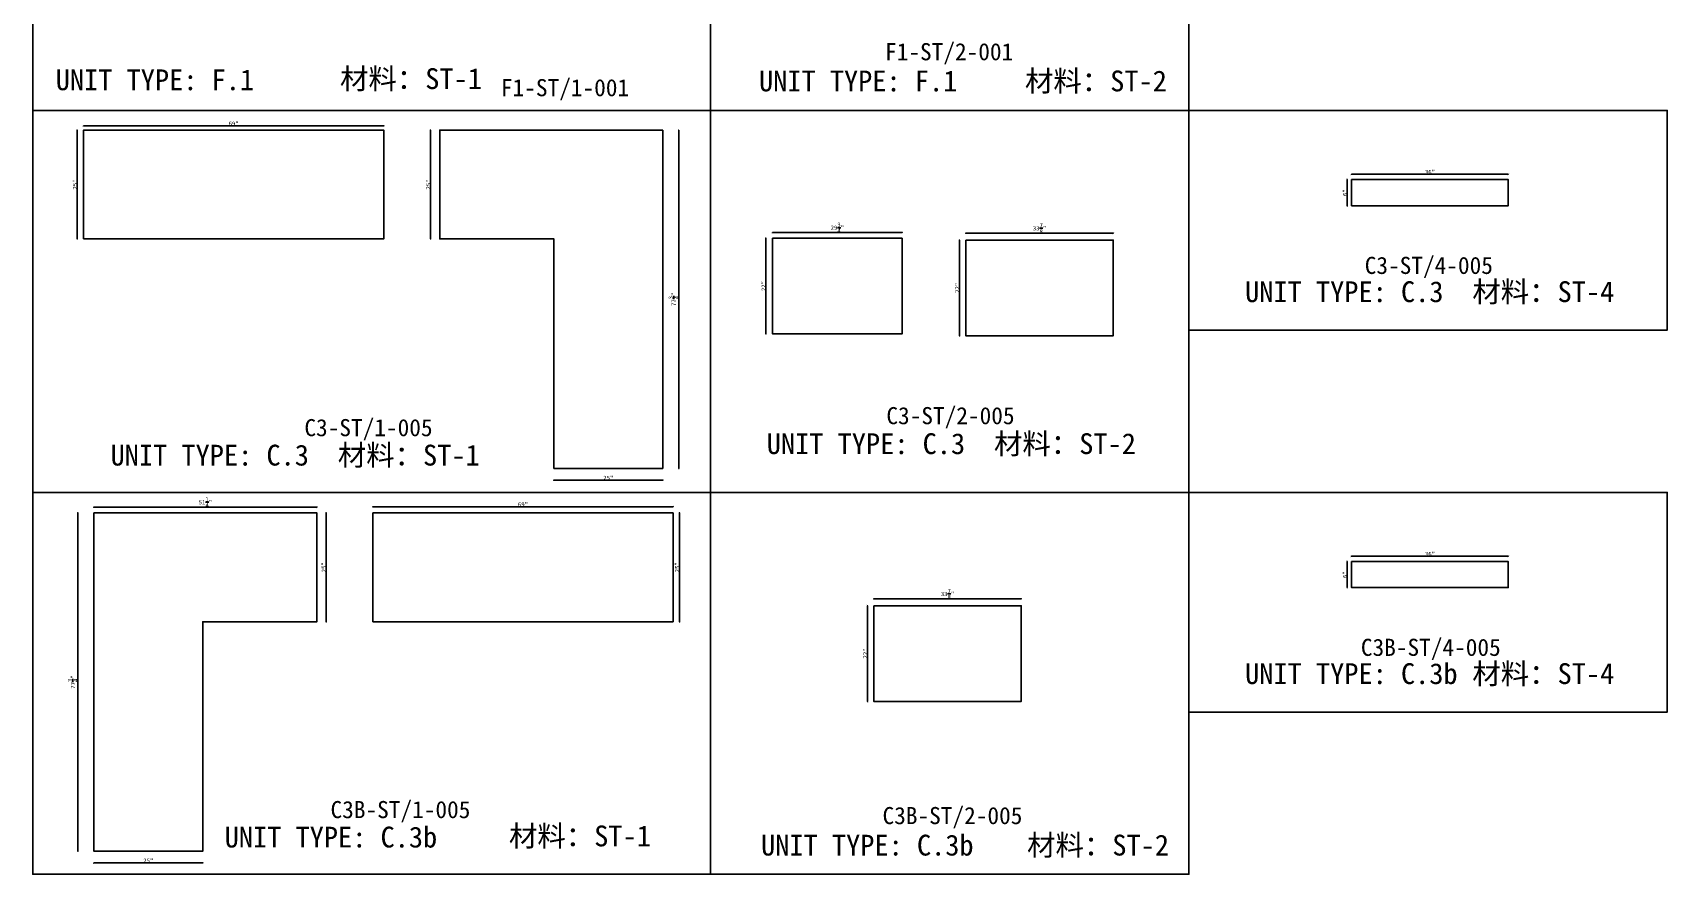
# Model space of a CAD drawing. Header units: millimetres. Extents: x -46966 to 138077, y -48408 to 2116.
# Drawn here: x -20934 to -11393, y -24013 to -19100 of the extents above; entities that cross this region are included whole.
import ezdxf
from ezdxf.enums import TextEntityAlignment as Align

# ---------------------------------------------------------------- set-up
doc = ezdxf.new("R2010")
doc.units = ezdxf.units.MM
doc.layers.add('PART_NUMBER', color=3, linetype='Continuous')
doc.styles.add('样式 1', font='')
doc.styles.get('样式 1').set_extended_font_data('NSimSun')
doc.dimstyles.new('副本 ISO-25', dxfattribs={"dimtxt": 25, "dimasz": 10, "dimexe": 1.5, "dimexo": 0.5, "dimtad": 1, "dimlfac": 0.03937, "dimlunit": 5, "dimtxsty": '样式 1', "dimblk": 'ARCHTICK', "dimcen": 2.5, "dimclrd": 256, "dimclrt": 1, "dimazin": 3, "dimtfac": 1, "dimtmove": 0, "dimatfit": 3, "dimfxlon": 1})

# ---------------------------------------------------------------- blocks, each defined once
blk = doc.blocks.new('_ArchTick')
at = {"color": 0, "linetype": 'ByBlock', "const_width": 0.15}
blk.add_lwpolyline([(-0.5, -0.5), (0.5, 0.5)], dxfattribs=at)
blk = doc.blocks.new('*D496')
at = {"color": 0, "lineweight": -2, "transparency": 16777216}
for p, q in [((-16615, -20268.1), (-16615, -20265.6)), ((-15859.4, -20268.1), (-15859.4, -20265.6))]:
    blk.add_line(p, q, dxfattribs=at)
at = {"lineweight": -2, "transparency": 16777216}
blk.add_line((-16615, -20267.1), (-15859.4, -20267.1), dxfattribs=at)
at = {"layer": 'Defpoints', "color": 0, "transparency": 16777216}
for p in [(-16615, -20299.8), (-15859.4, -20267.1), (-15859.4, -20299.8)]:
    blk.add_point(p, dxfattribs=at)
at = {"lineweight": -2, "transparency": 16777216, "xscale": 10, "yscale": 10, "zscale": 10, "rotation": 180}
blk.add_blockref('_ArchTick', (-16615, -20267.1), dxfattribs=at)
at = {"lineweight": -2, "transparency": 16777216, "xscale": 10, "yscale": 10, "zscale": 10}
blk.add_blockref('_ArchTick', (-15859.4, -20267.1), dxfattribs=at)
at = {"color": 1, "transparency": 16777216, "insert": (-16237.2, -20238), "char_height": 25, "attachment_point": 5, "style": '样式 1'}
blk.add_mtext('\\A1;29{\\H1x;\\S3/4;}"', dxfattribs=at)
blk = doc.blocks.new('*D497')
at = {"color": 0, "lineweight": -2, "transparency": 16777216}
for p, q in [((-16653.4, -20299.8), (-16655.9, -20299.8)), ((-16653.4, -20858.6), (-16655.9, -20858.6))]:
    blk.add_line(p, q, dxfattribs=at)
at = {"lineweight": -2, "transparency": 16777216}
blk.add_line((-16654.4, -20299.8), (-16654.4, -20858.6), dxfattribs=at)
at = {"layer": 'Defpoints', "color": 0, "transparency": 16777216}
for p in [(-16615, -20299.8), (-16654.4, -20858.6), (-16615, -20858.6)]:
    blk.add_point(p, dxfattribs=at)
at = {"lineweight": -2, "transparency": 16777216, "xscale": 10, "yscale": 10, "zscale": 10}
for p, rotation in [((-16654.4, -20299.8), 90), ((-16654.4, -20858.6), 270)]:
    blk.add_blockref('_ArchTick', p, dxfattribs=dict(at, rotation=rotation))
at = {"color": 1, "transparency": 16777216, "insert": (-16667.5, -20579.2), "char_height": 25, "attachment_point": 5, "rotation": 90, "style": '样式 1'}
blk.add_mtext('\\A1;22"', dxfattribs=at)
blk = doc.blocks.new('*D498')
at = {"color": 0, "lineweight": -2, "transparency": 16777216}
for p, q in [((-15487.5, -20271.6), (-15487.5, -20269.1)), ((-14627, -20271.6), (-14627, -20269.1))]:
    blk.add_line(p, q, dxfattribs=at)
at = {"lineweight": -2, "transparency": 16777216}
blk.add_line((-15487.5, -20270.6), (-14627, -20270.6), dxfattribs=at)
at = {"layer": 'Defpoints', "color": 0, "transparency": 16777216}
for p in [(-15487.5, -20310), (-14627, -20270.6), (-14627, -20310)]:
    blk.add_point(p, dxfattribs=at)
at = {"lineweight": -2, "transparency": 16777216, "xscale": 10, "yscale": 10, "zscale": 10, "rotation": 180}
blk.add_blockref('_ArchTick', (-15487.5, -20270.6), dxfattribs=at)
at = {"lineweight": -2, "transparency": 16777216, "xscale": 10, "yscale": 10, "zscale": 10}
blk.add_blockref('_ArchTick', (-14627, -20270.6), dxfattribs=at)
at = {"color": 1, "transparency": 16777216, "insert": (-15057.2, -20241.5), "char_height": 25, "attachment_point": 5, "style": '样式 1'}
blk.add_mtext('\\A1;33{\\H1x;\\S7/8;}"', dxfattribs=at)
blk = doc.blocks.new('*D499')
at = {"color": 0, "lineweight": -2, "transparency": 16777216}
for p, q in [((-15523.1, -20310), (-15525.6, -20310)), ((-15523.1, -20868.8), (-15525.6, -20868.8))]:
    blk.add_line(p, q, dxfattribs=at)
at = {"lineweight": -2, "transparency": 16777216}
blk.add_line((-15524.1, -20310), (-15524.1, -20868.8), dxfattribs=at)
at = {"layer": 'Defpoints', "color": 0, "transparency": 16777216}
for p in [(-15487.5, -20310), (-15524.1, -20868.8), (-15487.5, -20868.8)]:
    blk.add_point(p, dxfattribs=at)
at = {"lineweight": -2, "transparency": 16777216, "xscale": 10, "yscale": 10, "zscale": 10}
for p, rotation in [((-15524.1, -20310), 90), ((-15524.1, -20868.8), 270)]:
    blk.add_blockref('_ArchTick', p, dxfattribs=dict(at, rotation=rotation))
at = {"color": 1, "transparency": 16777216, "insert": (-15537.2, -20589.4), "char_height": 25, "attachment_point": 5, "rotation": 90, "style": '样式 1'}
blk.add_mtext('\\A1;22"', dxfattribs=at)
blk = doc.blocks.new('*D500')
at = {"color": 0, "lineweight": -2, "transparency": 16777216}
for p, q in [((-20673, -19668.6), (-20675.5, -19668.6)), ((-20673, -20303.6), (-20675.5, -20303.6))]:
    blk.add_line(p, q, dxfattribs=at)
at = {"lineweight": -2, "transparency": 16777216}
blk.add_line((-20674, -20303.6), (-20674, -19668.6), dxfattribs=at)
at = {"layer": 'Defpoints', "color": 0, "transparency": 16777216}
for p in [(-20674, -19668.6), (-20637, -19668.6), (-20637, -20303.6)]:
    blk.add_point(p, dxfattribs=at)
at = {"lineweight": -2, "transparency": 16777216, "xscale": 10, "yscale": 10, "zscale": 10}
for p, rotation in [((-20674, -19668.6), 90), ((-20674, -20303.6), 270)]:
    blk.add_blockref('_ArchTick', p, dxfattribs=dict(at, rotation=rotation))
at = {"color": 1, "transparency": 16777216, "insert": (-20687.1, -19986.1), "char_height": 25, "attachment_point": 5, "rotation": 90, "style": '样式 1'}
blk.add_mtext('\\A1;25"', dxfattribs=at)
blk = doc.blocks.new('*D501')
at = {"color": 0, "lineweight": -2, "transparency": 16777216}
for p, q in [((-18610.6, -19668.6), (-18613.1, -19668.6)), ((-18610.6, -20303.6), (-18613.1, -20303.6))]:
    blk.add_line(p, q, dxfattribs=at)
at = {"lineweight": -2, "transparency": 16777216}
blk.add_line((-18611.6, -20303.6), (-18611.6, -19668.6), dxfattribs=at)
at = {"layer": 'Defpoints', "color": 0, "transparency": 16777216}
for p in [(-18611.6, -19668.6), (-18558.1, -19668.6), (-18558.1, -20303.6)]:
    blk.add_point(p, dxfattribs=at)
at = {"lineweight": -2, "transparency": 16777216, "xscale": 10, "yscale": 10, "zscale": 10}
for p, rotation in [((-18611.6, -19668.6), 90), ((-18611.6, -20303.6), 270)]:
    blk.add_blockref('_ArchTick', p, dxfattribs=dict(at, rotation=rotation))
at = {"color": 1, "transparency": 16777216, "insert": (-18624.7, -19986.1), "char_height": 25, "attachment_point": 5, "rotation": 90, "style": '样式 1'}
blk.add_mtext('\\A1;25"', dxfattribs=at)
blk = doc.blocks.new('*D502')
at = {"color": 0, "lineweight": -2, "transparency": 16777216}
for p, q in [((-17891.4, -21710.9), (-17891.4, -21713.4)), ((-17256.4, -21710.9), (-17256.4, -21713.4))]:
    blk.add_line(p, q, dxfattribs=at)
at = {"lineweight": -2, "transparency": 16777216}
blk.add_line((-17256.4, -21711.9), (-17891.4, -21711.9), dxfattribs=at)
at = {"layer": 'Defpoints', "color": 0, "transparency": 16777216}
for p in [(-17891.4, -21643.4), (-17256.4, -21643.4), (-17891.4, -21711.9)]:
    blk.add_point(p, dxfattribs=at)
at = {"lineweight": -2, "transparency": 16777216, "xscale": 10, "yscale": 10, "zscale": 10, "rotation": 180}
blk.add_blockref('_ArchTick', (-17891.4, -21711.9), dxfattribs=at)
at = {"lineweight": -2, "transparency": 16777216, "xscale": 10, "yscale": 10, "zscale": 10}
blk.add_blockref('_ArchTick', (-17256.4, -21711.9), dxfattribs=at)
at = {"color": 1, "transparency": 16777216, "insert": (-17573.9, -21698.7), "char_height": 25, "attachment_point": 5, "style": '样式 1'}
blk.add_mtext('\\A1;25"', dxfattribs=at)
blk = doc.blocks.new('*D503')
at = {"color": 0, "lineweight": -2, "transparency": 16777216}
for p, q in [((-17164.2, -19668.6), (-17161.7, -19668.6)), ((-17164.2, -21643.4), (-17161.7, -21643.4))]:
    blk.add_line(p, q, dxfattribs=at)
at = {"lineweight": -2, "transparency": 16777216}
blk.add_line((-17163.2, -21643.4), (-17163.2, -19668.6), dxfattribs=at)
at = {"layer": 'Defpoints', "color": 0, "transparency": 16777216}
for p in [(-17256.4, -19668.6), (-17163.2, -19668.6), (-17256.4, -21643.4)]:
    blk.add_point(p, dxfattribs=at)
at = {"lineweight": -2, "transparency": 16777216, "xscale": 10, "yscale": 10, "zscale": 10}
for p, rotation in [((-17163.2, -19668.6), 90), ((-17163.2, -21643.4), 270)]:
    blk.add_blockref('_ArchTick', p, dxfattribs=dict(at, rotation=rotation))
at = {"color": 1, "transparency": 16777216, "insert": (-17192.3, -20656), "char_height": 25, "attachment_point": 5, "rotation": 90, "style": '样式 1'}
blk.add_mtext('\\A1;77{\\H1x;\\S3/4;}"', dxfattribs=at)
blk = doc.blocks.new('*D504')
at = {"color": 0, "lineweight": -2, "transparency": 16777216}
for p, q in [((-17160, -21903.1), (-17157.5, -21903.1)), ((-17160, -22538.1), (-17157.5, -22538.1))]:
    blk.add_line(p, q, dxfattribs=at)
at = {"lineweight": -2, "transparency": 16777216}
blk.add_line((-17159, -22538.1), (-17159, -21903.1), dxfattribs=at)
at = {"layer": 'Defpoints', "color": 0, "transparency": 16777216}
for p in [(-17195.9, -21903.1), (-17159, -21903.1), (-17195.9, -22538.1)]:
    blk.add_point(p, dxfattribs=at)
at = {"lineweight": -2, "transparency": 16777216, "xscale": 10, "yscale": 10, "zscale": 10}
for p, rotation in [((-17159, -21903.1), 90), ((-17159, -22538.1), 270)]:
    blk.add_blockref('_ArchTick', p, dxfattribs=dict(at, rotation=rotation))
at = {"color": 1, "transparency": 16777216, "insert": (-17172.1, -22220.6), "char_height": 25, "attachment_point": 5, "rotation": 90, "style": '样式 1'}
blk.add_mtext('\\A1;25"', dxfattribs=at)
blk = doc.blocks.new('*D505')
at = {"color": 0, "lineweight": -2, "transparency": 16777216}
for p, q in [((-18948.5, -21867.8), (-18948.5, -21865.3)), ((-17195.9, -21867.8), (-17195.9, -21865.3))]:
    blk.add_line(p, q, dxfattribs=at)
at = {"lineweight": -2, "transparency": 16777216}
blk.add_line((-17195.9, -21866.8), (-18948.5, -21866.8), dxfattribs=at)
at = {"layer": 'Defpoints', "color": 0, "transparency": 16777216}
for p in [(-18948.5, -21866.8), (-18948.5, -21903.1), (-17195.9, -21903.1)]:
    blk.add_point(p, dxfattribs=at)
at = {"lineweight": -2, "transparency": 16777216, "xscale": 10, "yscale": 10, "zscale": 10, "rotation": 180}
blk.add_blockref('_ArchTick', (-18948.5, -21866.8), dxfattribs=at)
at = {"lineweight": -2, "transparency": 16777216, "xscale": 10, "yscale": 10, "zscale": 10}
blk.add_blockref('_ArchTick', (-17195.9, -21866.8), dxfattribs=at)
at = {"color": 1, "transparency": 16777216, "insert": (-18072.2, -21853.6), "char_height": 25, "attachment_point": 5, "style": '样式 1'}
blk.add_mtext('\\A1;69"', dxfattribs=at)
blk = doc.blocks.new('*D506')
at = {"color": 0, "lineweight": -2, "transparency": 16777216}
for p, q in [((-20576.5, -21871), (-20576.5, -21868.5)), ((-19274.8, -21871), (-19274.8, -21868.5))]:
    blk.add_line(p, q, dxfattribs=at)
at = {"lineweight": -2, "transparency": 16777216}
blk.add_line((-19274.8, -21870), (-20576.5, -21870), dxfattribs=at)
at = {"layer": 'Defpoints', "color": 0, "transparency": 16777216}
for p in [(-20576.5, -21870), (-20576.5, -21903.1), (-19274.8, -21903.1)]:
    blk.add_point(p, dxfattribs=at)
at = {"lineweight": -2, "transparency": 16777216, "xscale": 10, "yscale": 10, "zscale": 10, "rotation": 180}
blk.add_blockref('_ArchTick', (-20576.5, -21870), dxfattribs=at)
at = {"lineweight": -2, "transparency": 16777216, "xscale": 10, "yscale": 10, "zscale": 10}
blk.add_blockref('_ArchTick', (-19274.8, -21870), dxfattribs=at)
at = {"color": 1, "transparency": 16777216, "insert": (-19925.7, -21840.9), "char_height": 25, "attachment_point": 5, "style": '样式 1'}
blk.add_mtext('\\A1;51{\\H1x;\\S1/4;}"', dxfattribs=at)
blk = doc.blocks.new('*D507')
at = {"color": 0, "lineweight": -2, "transparency": 16777216}
for p, q in [((-19222.3, -21903.1), (-19219.8, -21903.1)), ((-19222.3, -22538.1), (-19219.8, -22538.1))]:
    blk.add_line(p, q, dxfattribs=at)
at = {"lineweight": -2, "transparency": 16777216}
blk.add_line((-19221.3, -22538.1), (-19221.3, -21903.1), dxfattribs=at)
at = {"layer": 'Defpoints', "color": 0, "transparency": 16777216}
for p in [(-19274.8, -21903.1), (-19221.3, -21903.1), (-19274.8, -22538.1)]:
    blk.add_point(p, dxfattribs=at)
at = {"lineweight": -2, "transparency": 16777216, "xscale": 10, "yscale": 10, "zscale": 10}
for p, rotation in [((-19221.3, -21903.1), 90), ((-19221.3, -22538.1), 270)]:
    blk.add_blockref('_ArchTick', p, dxfattribs=dict(at, rotation=rotation))
at = {"color": 1, "transparency": 16777216, "insert": (-19234.5, -22220.6), "char_height": 25, "attachment_point": 5, "rotation": 90, "style": '样式 1'}
blk.add_mtext('\\A1;25"', dxfattribs=at)
blk = doc.blocks.new('*D508')
at = {"color": 0, "lineweight": -2, "transparency": 16777216}
for p, q in [((-20576.5, -23945.4), (-20576.5, -23947.9)), ((-19941.5, -23945.4), (-19941.5, -23947.9))]:
    blk.add_line(p, q, dxfattribs=at)
at = {"lineweight": -2, "transparency": 16777216}
blk.add_line((-20576.5, -23946.4), (-19941.5, -23946.4), dxfattribs=at)
at = {"layer": 'Defpoints', "color": 0, "transparency": 16777216}
for p in [(-20576.5, -23878), (-19941.5, -23878), (-19941.5, -23946.4)]:
    blk.add_point(p, dxfattribs=at)
at = {"lineweight": -2, "transparency": 16777216, "xscale": 10, "yscale": 10, "zscale": 10, "rotation": 180}
blk.add_blockref('_ArchTick', (-20576.5, -23946.4), dxfattribs=at)
at = {"lineweight": -2, "transparency": 16777216, "xscale": 10, "yscale": 10, "zscale": 10}
blk.add_blockref('_ArchTick', (-19941.5, -23946.4), dxfattribs=at)
at = {"color": 1, "transparency": 16777216, "insert": (-20259, -23933.2), "char_height": 25, "attachment_point": 5, "style": '样式 1'}
blk.add_mtext('\\A1;25"', dxfattribs=at)
blk = doc.blocks.new('*D509')
at = {"color": 0, "lineweight": -2, "transparency": 16777216}
for p, q in [((-20668.8, -21903.1), (-20671.3, -21903.1)), ((-20668.8, -23878), (-20671.3, -23878))]:
    blk.add_line(p, q, dxfattribs=at)
at = {"lineweight": -2, "transparency": 16777216}
blk.add_line((-20669.8, -23878), (-20669.8, -21903.1), dxfattribs=at)
at = {"layer": 'Defpoints', "color": 0, "transparency": 16777216}
for p in [(-20669.8, -21903.1), (-20576.5, -21903.1), (-20576.5, -23878)]:
    blk.add_point(p, dxfattribs=at)
at = {"lineweight": -2, "transparency": 16777216, "xscale": 10, "yscale": 10, "zscale": 10}
for p, rotation in [((-20669.8, -21903.1), 90), ((-20669.8, -23878), 270)]:
    blk.add_blockref('_ArchTick', p, dxfattribs=dict(at, rotation=rotation))
at = {"color": 1, "transparency": 16777216, "insert": (-20698.9, -22890.5), "char_height": 25, "attachment_point": 5, "rotation": 90, "style": '样式 1'}
blk.add_mtext('\\A1;77{\\H1x;\\S3/4;}"', dxfattribs=at)
blk = doc.blocks.new('*D510')
at = {"color": 0, "lineweight": -2, "transparency": 16777216}
for p, q in [((-16024.5, -22406.2), (-16024.5, -22403.7)), ((-15164.1, -22406.2), (-15164.1, -22403.7))]:
    blk.add_line(p, q, dxfattribs=at)
at = {"lineweight": -2, "transparency": 16777216}
blk.add_line((-16024.5, -22405.2), (-15164.1, -22405.2), dxfattribs=at)
at = {"layer": 'Defpoints', "color": 0, "transparency": 16777216}
for p in [(-15164.1, -22405.2), (-16024.5, -22444.6), (-15164.1, -22444.6)]:
    blk.add_point(p, dxfattribs=at)
at = {"lineweight": -2, "transparency": 16777216, "xscale": 10, "yscale": 10, "zscale": 10, "rotation": 180}
blk.add_blockref('_ArchTick', (-16024.5, -22405.2), dxfattribs=at)
at = {"lineweight": -2, "transparency": 16777216, "xscale": 10, "yscale": 10, "zscale": 10}
blk.add_blockref('_ArchTick', (-15164.1, -22405.2), dxfattribs=at)
at = {"color": 1, "transparency": 16777216, "insert": (-15594.3, -22376.1), "char_height": 25, "attachment_point": 5, "style": '样式 1'}
blk.add_mtext('\\A1;33{\\H1x;\\S7/8;}"', dxfattribs=at)
blk = doc.blocks.new('*D511')
at = {"color": 0, "lineweight": -2, "transparency": 16777216}
for p, q in [((-16060.1, -22444.6), (-16062.6, -22444.6)), ((-16060.1, -23003.4), (-16062.6, -23003.4))]:
    blk.add_line(p, q, dxfattribs=at)
at = {"lineweight": -2, "transparency": 16777216}
blk.add_line((-16061.1, -22444.6), (-16061.1, -23003.4), dxfattribs=at)
at = {"layer": 'Defpoints', "color": 0, "transparency": 16777216}
for p in [(-16024.5, -22444.6), (-16061.1, -23003.4), (-16024.5, -23003.4)]:
    blk.add_point(p, dxfattribs=at)
at = {"lineweight": -2, "transparency": 16777216, "xscale": 10, "yscale": 10, "zscale": 10}
for p, rotation in [((-16061.1, -22444.6), 90), ((-16061.1, -23003.4), 270)]:
    blk.add_blockref('_ArchTick', p, dxfattribs=dict(at, rotation=rotation))
at = {"color": 1, "transparency": 16777216, "insert": (-16074.3, -22724), "char_height": 25, "attachment_point": 5, "rotation": 90, "style": '样式 1'}
blk.add_mtext('\\A1;22"', dxfattribs=at)
blk = doc.blocks.new('*D512')
at = {"color": 0, "lineweight": -2, "transparency": 16777216}
for p, q in [((-13235.7, -19927.6), (-13235.7, -19925.1)), ((-12321.3, -19927.6), (-12321.3, -19925.1))]:
    blk.add_line(p, q, dxfattribs=at)
at = {"lineweight": -2, "transparency": 16777216}
blk.add_line((-13235.7, -19926.6), (-12321.3, -19926.6), dxfattribs=at)
at = {"layer": 'Defpoints', "color": 0, "transparency": 16777216}
for p in [(-12321.3, -19926.6), (-13235.7, -19957.4), (-12321.3, -19957.4)]:
    blk.add_point(p, dxfattribs=at)
at = {"lineweight": -2, "transparency": 16777216, "xscale": 10, "yscale": 10, "zscale": 10, "rotation": 180}
blk.add_blockref('_ArchTick', (-13235.7, -19926.6), dxfattribs=at)
at = {"lineweight": -2, "transparency": 16777216, "xscale": 10, "yscale": 10, "zscale": 10}
blk.add_blockref('_ArchTick', (-12321.3, -19926.6), dxfattribs=at)
at = {"color": 1, "transparency": 16777216, "insert": (-12778.5, -19913.4), "char_height": 25, "attachment_point": 5, "style": '样式 1'}
blk.add_mtext('\\A1;36"', dxfattribs=at)
blk = doc.blocks.new('*D513')
at = {"color": 0, "lineweight": -2, "transparency": 16777216}
for p, q in [((-13260.5, -19957.4), (-13263, -19957.4)), ((-13260.5, -20109.8), (-13263, -20109.8))]:
    blk.add_line(p, q, dxfattribs=at)
at = {"lineweight": -2, "transparency": 16777216}
blk.add_line((-13261.5, -20109.8), (-13261.5, -19957.4), dxfattribs=at)
at = {"layer": 'Defpoints', "color": 0, "transparency": 16777216}
for p in [(-13261.5, -19957.4), (-13235.7, -19957.4), (-13235.7, -20109.8)]:
    blk.add_point(p, dxfattribs=at)
at = {"lineweight": -2, "transparency": 16777216, "xscale": 10, "yscale": 10, "zscale": 10}
for p, rotation in [((-13261.5, -19957.4), 90), ((-13261.5, -20109.8), 270)]:
    blk.add_blockref('_ArchTick', p, dxfattribs=dict(at, rotation=rotation))
at = {"color": 1, "transparency": 16777216, "insert": (-13274.7, -20033.6), "char_height": 25, "attachment_point": 5, "rotation": 90, "style": '样式 1'}
blk.add_mtext('\\A1;6"', dxfattribs=at)
blk = doc.blocks.new('*D514')
at = {"color": 0, "lineweight": -2, "transparency": 16777216}
for p, q in [((-13235.7, -22157.1), (-13235.7, -22154.6)), ((-12321.3, -22157.1), (-12321.3, -22154.6))]:
    blk.add_line(p, q, dxfattribs=at)
at = {"lineweight": -2, "transparency": 16777216}
blk.add_line((-13235.7, -22156.1), (-12321.3, -22156.1), dxfattribs=at)
at = {"layer": 'Defpoints', "color": 0, "transparency": 16777216}
for p in [(-13235.7, -22187), (-12321.3, -22156.1), (-12321.3, -22187)]:
    blk.add_point(p, dxfattribs=at)
at = {"lineweight": -2, "transparency": 16777216, "xscale": 10, "yscale": 10, "zscale": 10, "rotation": 180}
blk.add_blockref('_ArchTick', (-13235.7, -22156.1), dxfattribs=at)
at = {"lineweight": -2, "transparency": 16777216, "xscale": 10, "yscale": 10, "zscale": 10}
blk.add_blockref('_ArchTick', (-12321.3, -22156.1), dxfattribs=at)
at = {"color": 1, "transparency": 16777216, "insert": (-12778.5, -22143), "char_height": 25, "attachment_point": 5, "style": '样式 1'}
blk.add_mtext('\\A1;36"', dxfattribs=at)
blk = doc.blocks.new('*D515')
at = {"color": 0, "lineweight": -2, "transparency": 16777216}
for p, q in [((-13260.5, -22187), (-13263, -22187)), ((-13260.5, -22339.4), (-13263, -22339.4))]:
    blk.add_line(p, q, dxfattribs=at)
at = {"lineweight": -2, "transparency": 16777216}
blk.add_line((-13261.5, -22339.4), (-13261.5, -22187), dxfattribs=at)
at = {"layer": 'Defpoints', "color": 0, "transparency": 16777216}
for p in [(-13261.5, -22187), (-13235.7, -22187), (-13235.7, -22339.4)]:
    blk.add_point(p, dxfattribs=at)
at = {"lineweight": -2, "transparency": 16777216, "xscale": 10, "yscale": 10, "zscale": 10}
for p, rotation in [((-13261.5, -22187), 90), ((-13261.5, -22339.4), 270)]:
    blk.add_blockref('_ArchTick', p, dxfattribs=dict(at, rotation=rotation))
at = {"color": 1, "transparency": 16777216, "insert": (-13274.7, -22263.2), "char_height": 25, "attachment_point": 5, "rotation": 90, "style": '样式 1'}
blk.add_mtext('\\A1;6"', dxfattribs=at)
blk = doc.blocks.new('*D516')
at = {"color": 0, "lineweight": -2, "transparency": 16777216}
for p, q in [((-20637, -19645.1), (-20637, -19642.6)), ((-18884.4, -19645.1), (-18884.4, -19642.6))]:
    blk.add_line(p, q, dxfattribs=at)
at = {"lineweight": -2, "transparency": 16777216}
blk.add_line((-20637, -19644.1), (-18884.4, -19644.1), dxfattribs=at)
at = {"layer": 'Defpoints', "color": 0, "transparency": 16777216}
for p in [(-18884.4, -19644.1), (-20637, -19668.6), (-18884.4, -19668.6)]:
    blk.add_point(p, dxfattribs=at)
at = {"lineweight": -2, "transparency": 16777216, "xscale": 10, "yscale": 10, "zscale": 10, "rotation": 180}
blk.add_blockref('_ArchTick', (-20637, -19644.1), dxfattribs=at)
at = {"lineweight": -2, "transparency": 16777216, "xscale": 10, "yscale": 10, "zscale": 10}
blk.add_blockref('_ArchTick', (-18884.4, -19644.1), dxfattribs=at)
at = {"color": 1, "transparency": 16777216, "insert": (-19760.7, -19630.9), "char_height": 25, "attachment_point": 5, "style": '样式 1'}
blk.add_mtext('\\A1;69"', dxfattribs=at)

msp = doc.modelspace()

# ---------------------------------------------------------------- linework, layer by layer
at = {"color": 1}
for points in [[(-20933.783, -16271.606), (-16976.902, -16271.606), (-16976.902, -19553.663), (-20933.783, -19553.663)], [(-16976.902, -19553.663), (-14185.027, -19553.663), (-14185.027, -16271.606), (-16976.902, -16271.606)], [(-20933.783, -19553.663), (-16976.902, -19553.663), (-16976.902, -21783.23), (-20933.783, -21783.23)], [(-16976.902, -21783.23), (-14185.027, -21783.23), (-14185.027, -19553.663), (-16976.902, -19553.663)], [(-14185.027, -19553.663), (-11393.153, -19553.663), (-11393.153, -20836.06), (-14185.027, -20836.06)], [(-20933.783, -21783.23), (-16976.902, -21783.23), (-16976.902, -24012.797), (-20933.783, -24012.797)], [(-16976.902, -24012.797), (-14185.027, -24012.797), (-14185.027, -21783.23), (-16976.902, -21783.23)], [(-14185.027, -21783.23), (-11393.153, -21783.23), (-11393.153, -23065.628), (-14185.027, -23065.628)]]:
    msp.add_lwpolyline(points, close=True, dxfattribs=at)
for points in [[(-20637.032, -20303.589), (-18884.432, -20303.589), (-18884.432, -19668.589), (-20637.032, -19668.589)], [(-17256.387, -19668.589), (-18558.137, -19668.589), (-18558.137, -20303.589), (-17891.387, -20303.589), (-17891.387, -21643.439), (-17256.387, -21643.439)], [(-13235.708, -19957.399), (-12321.308, -19957.399), (-12321.308, -20109.799), (-13235.708, -20109.799)], [(-16615.044, -20299.782), (-15859.394, -20299.782), (-15859.394, -20858.582), (-16615.044, -20858.582)], [(-15487.459, -20310.015), (-14627.034, -20310.015), (-14627.034, -20868.815), (-15487.459, -20868.815)], [(-20576.543, -21903.105), (-19274.793, -21903.105), (-19274.793, -22538.105), (-19941.543, -22538.105), (-19941.543, -23877.955), (-20576.543, -23877.955)], [(-17195.898, -22538.105), (-18948.498, -22538.105), (-18948.498, -21903.105), (-17195.898, -21903.105)], [(-13235.708, -22186.966), (-12321.308, -22186.966), (-12321.308, -22339.366), (-13235.708, -22339.366)], [(-16024.503, -22444.647), (-15164.078, -22444.647), (-15164.078, -23003.447), (-16024.503, -23003.447)]]:
    msp.add_lwpolyline(points, close=True)

# ---------------------------------------------------------------- texts
at = {"style": '样式 1'}
for s, p in [('UNIT TYPE: F.1', (-20799.325, -19435.528)), ('材料：ST-1', (-19140.039, -19428.873)), ('UNIT TYPE: F.1', (-16694.915, -19442.306)), ('材料：ST-2', (-15142.19, -19442.306)), ('UNIT TYPE: C.3', (-13857.399, -20672.556)), ('材料：ST-4', (-12531.118, -20672.556)), ('UNIT TYPE: C.3', (-16649.274, -21559.735)), ('材料：ST-2', (-15322.993, -21559.735)), ('UNIT TYPE: C.3', (-20479.36, -21626.688)), ('材料：ST-1', (-19153.079, -21626.688)), ('UNIT TYPE: C.3b', (-13857.399, -22902.123)), ('材料：ST-4', (-12531.118, -22902.123)), ('UNIT TYPE: C.3b', (-19813.349, -23856.255)), ('材料：ST-1', (-18154.062, -23849.6)), ('UNIT TYPE: C.3b', (-16682.574, -23903.228)), ('材料：ST-2', (-15129.85, -23903.228))]:
    msp.add_text(s, height=121.5865, dxfattribs=at).set_placement(p)
at = {"layer": 'PART_NUMBER', "color": 3, "style": '样式 1'}
for s, p in [('F1-ST/2-001', (-15584.814, -19210.832)), ('F1-ST/1-001', (-17826.696, -19420.832)), ('C3-ST/4-005', (-12785.164, -20458.23)), ('C3-ST/1-005', (-18973.92, -21405.399)), ('C3-ST/2-005', (-15577.038, -21335.399)), ('C3B-ST/4-005', (-12773.574, -22687.797)), ('C3B-ST/1-005', (-18787.33, -23634.966)), ('C3B-ST/2-005', (-15565.449, -23669.966))]:
    msp.add_text(s, height=100, dxfattribs=at).set_placement(p, align=Align.MIDDLE_CENTER)

# ---------------------------------------------------------------- dimensions: what is measured, and where the dimension line sits
for base, p1, p2, picture, middle in [((-18884.432, -19644.051), (-20637.032, -19668.589), (-18884.432, -19668.589), '*D516', (-19760.732, -19630.926)), ((-12321.308, -19926.563), (-13235.708, -19957.399), (-12321.308, -19957.399), '*D512', (-12778.508, -19913.438)), ((-15859.394, -20267.097), (-16615.044, -20299.782), (-15859.394, -20299.782), '*D496', (-16237.219, -20238.004)), ((-14627.034, -20270.588), (-15487.459, -20310.015), (-14627.034, -20310.015), '*D498', (-15057.246, -20241.495)), ((-17891.387, -21711.855), (-17256.387, -21643.439), (-17891.387, -21643.439), '*D502', (-17573.887, -21698.73)), ((-12321.308, -22156.131), (-13235.708, -22186.966), (-12321.308, -22186.966), '*D514', (-12778.508, -22143.006)), ((-15164.078, -22405.22), (-16024.503, -22444.647), (-15164.078, -22444.647), '*D510', (-15594.29, -22376.127))]:
    dim = msp.add_linear_dim(base=base, p1=p1, p2=p2, dimstyle='副本 ISO-25')
    dim.commit()
    dim.dimension.update_dxf_attribs({"geometry": picture, "text_midpoint": middle})
for base, p1, p2, angle, picture, middle in [((-20673.971, -19668.589), (-20637.032, -20303.589), (-20637.032, -19668.589), 90, '*D500', (-20687.096, -19986.089)), ((-18611.582, -19668.589), (-18558.137, -20303.589), (-18558.137, -19668.589), 90, '*D501', (-18624.707, -19986.089)), ((-17163.164, -19668.589), (-17256.387, -21643.439), (-17256.387, -19668.589), 90, '*D503', (-17192.258, -20656.014)), ((-13261.543, -19957.399), (-13235.708, -20109.799), (-13235.708, -19957.399), 90, '*D513', (-13274.668, -20033.599)), ((-16654.371, -20858.582), (-16615.044, -20299.782), (-16615.044, -20858.582), 90, '*D497', (-16667.496, -20579.182)), ((-15524.105, -20868.815), (-15487.459, -20310.015), (-15487.459, -20868.815), 90, '*D499', (-15537.23, -20589.415)), ((-20576.543, -21869.972), (-19274.793, -21903.105), (-20576.543, -21903.105), 180, '*D506', (-19925.668, -21840.949)), ((-18948.498, -21866.775), (-17195.898, -21903.105), (-18948.498, -21903.105), 180, '*D505', (-18072.198, -21853.65)), ((-20669.765, -21903.105), (-20576.543, -23877.955), (-20576.543, -21903.105), 90, '*D509', (-20698.858, -22890.53)), ((-19221.347, -21903.105), (-19274.793, -22538.105), (-19274.793, -21903.105), 90, '*D507', (-19234.472, -22220.605)), ((-17158.958, -21903.105), (-17195.898, -22538.105), (-17195.898, -21903.105), 90, '*D504', (-17172.083, -22220.605)), ((-13261.543, -22186.966), (-13235.708, -22339.366), (-13235.708, -22186.966), 90, '*D515', (-13274.668, -22263.166)), ((-16061.149, -23003.447), (-16024.503, -22444.647), (-16024.503, -23003.447), 90, '*D511', (-16074.274, -22724.047)), ((-19941.543, -23946.371), (-20576.543, -23877.955), (-19941.543, -23877.955), 180, '*D508', (-20259.043, -23933.246))]:
    dim = msp.add_linear_dim(base=base, p1=p1, p2=p2, angle=angle, dimstyle='副本 ISO-25')
    dim.commit()
    dim.dimension.update_dxf_attribs({"geometry": picture, "text_midpoint": middle})

doc.saveas('drawing.dxf')
